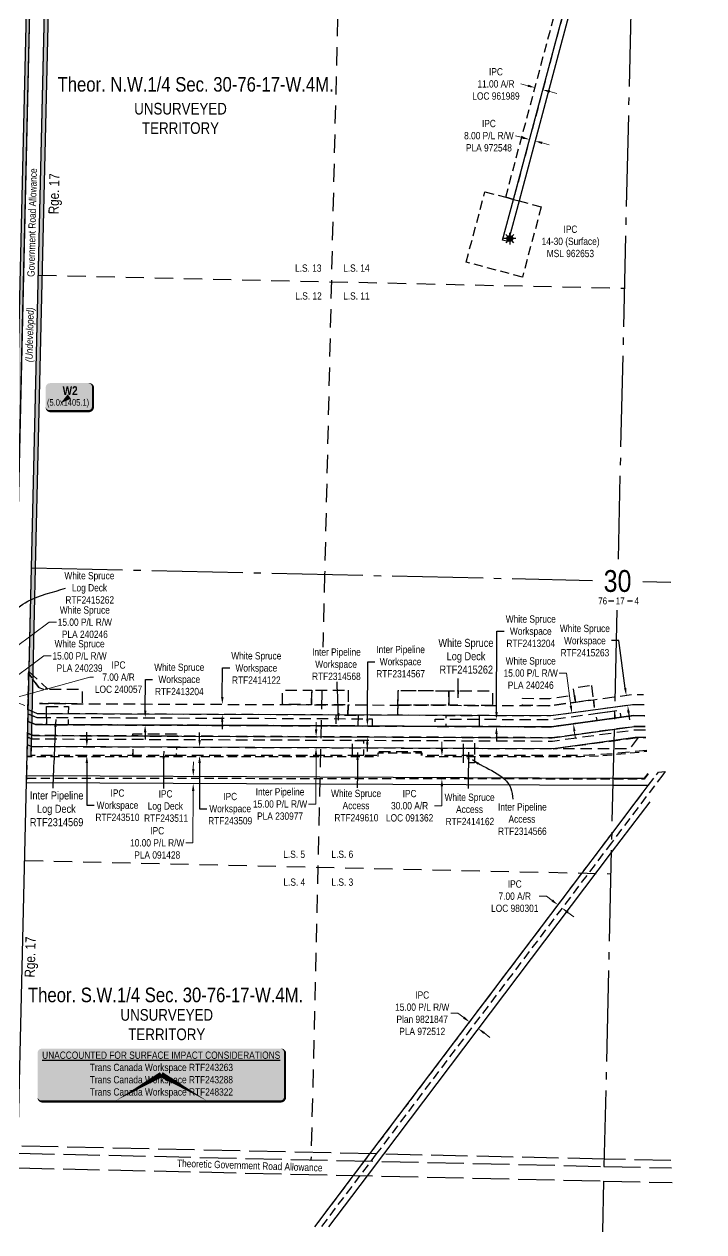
# Model space of a CAD drawing. Extents: x 394472 to 398421, y 6163397 to 6167888.
# Drawn here: x 396384 to 397318, y 6163397 to 6165056 of the extents above; entities that cross this region are included whole.
import ezdxf
from ezdxf.enums import TextEntityAlignment as Align

# ---------------------------------------------------------------- set-up
doc = ezdxf.new("R2010")
doc.units = 0
doc.header["$LTSCALE"] = 5
doc.header["$PDSIZE"] = 0.5
for name, pattern in [('foc-ACCESSROAD', [3.75, 2.5, -1.25]), ('foc-LSD', [8, 5, -3]), ('foc-QUARTERLINE', [33, 25, -3, 2, -3]), ('foc-UNSURVEYED', [12.5, 10, -2.5]), ('HIDDEN2', [4.7625, 3.175, -1.5875])]:
    doc.linetypes.add(name, pattern=pattern)
doc.layers.get('Defpoints').update_dxf_attribs({"color": 9})
for name, color, linetype in [('10', 1, 'Continuous'), ('9', 3, 'Continuous'), ('C-AR', 13, 'foc-ACCESSROAD'), ('C-RW', 13, 'Continuous'), ('C-SYMBOL', 7, 'Continuous'), ('C-WS', 13, 'foc-ACCESSROAD'), ('C-WS-S', 8, 'Continuous'), ('CG-NOTES', 7, 'Continuous'), ('D-TXT', 6, 'Continuous'), ('F-RW', 190, 'Continuous'), ('L-ROAD-T', 7, 'Continuous'), ('L-SEC', 7, 'Continuous'), ('L-SECLBL', 7, 'Continuous'), ('L-SECQ', 8, 'foc-QUARTERLINE'), ('L-SECTION-LSD', 7, 'foc-LSD'), ('L-UNS-T', 3, 'Continuous'), ('L-USEC', 7, 'foc-UNSURVEYED'), ('P-TEMP-BLOCKS', 250, 'Continuous'), ('P-TEMP-H', 41, 'Continuous'), ('P-TEMP_WORKSPACE', 46, 'Continuous'), ('T-EXISTING RTF', 220, 'HIDDEN2'), ('T-EXISTING TFA-T', 220, 'Continuous')]:
    doc.layers.add(name, color=color, linetype=linetype)
for name, color, linetype, lineweight in [('C-AR-T', 13, 'Continuous', 9), ('C-RW-T', 13, 'Continuous', 9), ('C-WS-T', 13, 'Continuous', 9), ('F-RW-T', 190, 'Continuous', 9), ('T-TEXT', 48, 'Continuous', 18)]:
    doc.layers.add(name, color=color, linetype=linetype, lineweight=lineweight)
doc.styles.add('100L', font='ARIALN.TTF', dxfattribs={"height": 11})
doc.styles.add('175L', font='ARIALN.TTF', dxfattribs={"height": 20})
doc.styles.add('80', font='ARIALN.TTF', dxfattribs={"height": 10})
doc.styles.add('80CG', font='ARIALN.TTF', dxfattribs={"height": 10})
doc.styles.add('80L', font='ARIALN.TTF', dxfattribs={"height": 10})
doc.styles.add('80LS', font='ARIALNI.TTF', dxfattribs={"height": 10})
doc.styles.add('BOLD', font='ARIALNB.TTF')
doc.styles.add('SIMPLEX', font='ARIALN.TTF')
doc.dimstyles.new('Compass 5 000', dxfattribs={"dimscale": 5, "dimtxt": 9, "dimasz": 2, "dimexe": 0.2, "dimexo": 0.0625, "dimgap": 0.5, "dimtad": 0, "dimtih": 1, "dimtoh": 1, "dimzin": 0, "dimdsep": 46, "dimtxsty": '80CG', "dimcen": 0.1, "dimse1": 1, "dimse2": 1, "dimclrd": 256, "dimclrt": 256, "dimaunit": 1, "dimadec": 4, "dimazin": 0, "dimtfac": 0.06, "dimtofl": 0, "dimtmove": 0, "dimatfit": 1, "dimfxl": 0.2, "dimtolj": 1, "dimtzin": 0, "dimlwd": -1, "dimarcsym": 0})

# ---------------------------------------------------------------- blocks, each defined once
blk = doc.blocks.new('*D444')
at = {"layer": 'C-AR-T', "transparency": 16777216}
for p, q in [((397076.1, 6164970.9), (397066.5, 6164973.4)), ((397106.1, 6164962.9), (397115.7, 6164960.3))]:
    blk.add_line(p, q, dxfattribs=at)
for points in [[(397076.6, 6164972.5), (397075.7, 6164969.3), (397085.8, 6164968.3)], [(397106.5, 6164964.5), (397105.6, 6164961.3), (397096.4, 6164965.4)]]:
    blk.add_solid(points, dxfattribs=at)
at = {"layer": 'Defpoints', "color": 0, "transparency": 16777216}
for p in [(397094.1, 6164999.6), (397104.8, 6164996.7), (397085.8, 6164968.3)]:
    blk.add_point(p, dxfattribs=at)
at = {"layer": 'C-AR-T', "transparency": 16777216, "insert": (397032.2, 6164973.4), "char_height": 10, "attachment_point": 5, "style": '80CG'}
blk.add_mtext('\\A1;IPC\\P11.00 A/R^JLOC 961989', dxfattribs=at)
blk = doc.blocks.new('*D447')
at = {"layer": 'C-AR-T', "transparency": 16777216}
for p, q in [((397101.5, 6163857.8), (397091.5, 6163857.8)), ((397109.5, 6163851.8), (397101.5, 6163857.8)), ((397131, 6163835.5), (397139, 6163829.5))]:
    blk.add_line(p, q, dxfattribs=at)
for points in [[(397110.5, 6163853.1), (397108.5, 6163850.5), (397117.5, 6163845.8)], [(397132, 6163836.8), (397130, 6163834.2), (397123, 6163841.5)]]:
    blk.add_solid(points, dxfattribs=at)
at = {"layer": 'Defpoints', "color": 0, "transparency": 16777216}
for p in [(397116.5, 6163844.4), (397117.5, 6163845.8), (397122, 6163840.2)]:
    blk.add_point(p, dxfattribs=at)
at = {"layer": 'C-AR-T', "transparency": 16777216, "insert": (397058, 6163857.8), "char_height": 10, "attachment_point": 5, "style": '80CG'}
blk.add_mtext('\\A1;IPC^J7.00 A/R^JLOC 980301', dxfattribs=at)
blk = doc.blocks.new('*D451')
at = {"layer": 'C-RW-T', "transparency": 16777216}
for p, q in [((396980, 6163697), (396970, 6163697)), ((396988, 6163691), (396980, 6163697)), ((397015.9, 6163669.9), (397023.9, 6163663.9))]:
    blk.add_line(p, q, dxfattribs=at)
for points in [[(396989, 6163692.3), (396987, 6163689.7), (396996, 6163685)], [(397016.9, 6163671.2), (397014.9, 6163668.6), (397007.9, 6163675.9)]]:
    blk.add_solid(points, dxfattribs=at)
at = {"layer": 'Defpoints', "color": 0, "transparency": 16777216}
for p in [(396996, 6163685), (396993.1, 6163681.1), (397005, 6163672.1)]:
    blk.add_point(p, dxfattribs=at)
at = {"layer": 'C-RW-T', "transparency": 16777216, "insert": (396930.9, 6163697), "char_height": 10, "attachment_point": 5, "style": '80CG'}
blk.add_mtext('\\A1;IPC\\P15.00 P/L R/W^JPlan 9821847\\PPLA 972512', dxfattribs=at)
blk = doc.blocks.new('*D452')
at = {"layer": 'C-RW-T', "transparency": 16777216}
for p, q in [((397068.5, 6164899.7), (397058.8, 6164902.3)), ((397095.5, 6164892.4), (397105.2, 6164889.9))]:
    blk.add_line(p, q, dxfattribs=at)
for points in [[(397068.9, 6164901.3), (397068.1, 6164898.1), (397078.2, 6164897.1)], [(397096, 6164894.1), (397095.1, 6164890.8), (397085.9, 6164895)]]:
    blk.add_solid(points, dxfattribs=at)
at = {"layer": 'Defpoints', "color": 0, "transparency": 16777216}
for p in [(397078.2, 6164897.1), (397079, 6164900.3), (397086.7, 6164898.2)]:
    blk.add_point(p, dxfattribs=at)
at = {"layer": 'C-RW-T', "transparency": 16777216, "insert": (397022.5, 6164902.3), "char_height": 10, "attachment_point": 5, "style": '80CG'}
blk.add_mtext('\\A1;IPC^J8.00 P/L R/W^JPLA 972548', dxfattribs=at)
blk = doc.blocks.new('*D454')
at = {"layer": 'Defpoints', "color": 0, "transparency": 16777216}
for p in [(396362.3, 6164136.2), (396368.9, 6164133.7), (396366.3, 6164126.9)]:
    blk.add_point(p, dxfattribs=at)
at = {"layer": 'F-RW-T', "transparency": 16777216}
for p, q in [((396363, 6164128.1), (396474.6, 6164158.6)), ((396474.6, 6164158.6), (396479.6, 6164158.6)), ((396350.4, 6164132.9), (396341, 6164136.4)), ((396359.7, 6164129.3), (396366.3, 6164126.9)), ((396375.6, 6164123.4), (396385, 6164119.8))]:
    blk.add_line(p, q, dxfattribs=at)
for points in [[(396351, 6164134.4), (396349.8, 6164131.3), (396359.7, 6164129.3)], [(396376.2, 6164124.9), (396375.1, 6164121.8), (396366.3, 6164126.9)]]:
    blk.add_solid(points, dxfattribs=at)
at = {"layer": 'F-RW-T', "transparency": 16777216, "insert": (396513.9, 6164158.6), "char_height": 10, "attachment_point": 5, "style": '80CG'}
blk.add_mtext('\\A1;IPC\\P7.00 A/R\\PLOC 240057', dxfattribs=at)
blk = doc.blocks.new('*D455')
at = {"layer": 'Defpoints', "color": 0, "transparency": 16777216}
for p in [(396546.5, 6164077.8), (396785.2, 6164076.8), (396546.5, 6164062.8)]:
    blk.add_point(p, dxfattribs=at)
at = {"layer": 'F-RW-T', "transparency": 16777216}
for p, q in [((396785.2, 6164086.8), (396785.3, 6164096.8)), ((396785.1, 6164051.8), (396784.8, 6163984.4)), ((396784.8, 6163984.4), (396774.8, 6163984.4))]:
    blk.add_line(p, q, dxfattribs=at)
for points in [[(396783.5, 6164086.8), (396786.9, 6164086.8), (396785.2, 6164076.8)], [(396783.4, 6164051.8), (396786.7, 6164051.8), (396785.1, 6164061.8)]]:
    blk.add_solid(points, dxfattribs=at)
at = {"layer": 'F-RW-T', "transparency": 16777216, "insert": (396735.7, 6163984.4), "char_height": 10, "attachment_point": 5, "style": '80CG'}
blk.add_mtext('\\A1;Inter Pipeline\\P15.00 P/L R/W\\PPLA 230977', dxfattribs=at)
blk = doc.blocks.new('*D456')
at = {"layer": 'C-AR-T', "transparency": 16777216}
for p, q in [((396958, 6164059.8), (396958, 6164069.8)), ((396957.9, 6164008.9), (396957.9, 6163982)), ((396957.9, 6163982), (396947.9, 6163982))]:
    blk.add_line(p, q, dxfattribs=at)
for points in [[(396956.3, 6164059.8), (396959.6, 6164059.8), (396958, 6164049.8)], [(396956.3, 6164008.9), (396959.6, 6164008.9), (396957.9, 6164018.9)]]:
    blk.add_solid(points, dxfattribs=at)
at = {"layer": 'Defpoints', "color": 0, "transparency": 16777216}
for p in [(397112.8, 6164049.7), (396957.9, 6164018.9), (397112.7, 6164018.7)]:
    blk.add_point(p, dxfattribs=at)
at = {"layer": 'C-AR-T', "transparency": 16777216, "insert": (396913.6, 6163982), "char_height": 10, "attachment_point": 5, "style": '80CG'}
blk.add_mtext('\\A1;IPC\\P30.00 A/R\\PLOC 091362', dxfattribs=at)
blk = doc.blocks.new('*D457')
at = {"layer": 'C-RW-T', "transparency": 16777216}
for p, q in [((396616.5, 6164032.5), (396616.6, 6164042.5)), ((396616.4, 6164002.5), (396616.1, 6163931)), ((396616.1, 6163931), (396606.1, 6163931))]:
    blk.add_line(p, q, dxfattribs=at)
for points in [[(396614.9, 6164032.5), (396618.2, 6164032.5), (396616.5, 6164022.5)], [(396614.7, 6164002.5), (396618.1, 6164002.5), (396616.4, 6164012.5)]]:
    blk.add_solid(points, dxfattribs=at)
at = {"layer": 'Defpoints', "color": 0, "transparency": 16777216}
for p in [(396466.6, 6164023.1), (396466.5, 6164013.1), (396616.4, 6164012.5)]:
    blk.add_point(p, dxfattribs=at)
at = {"layer": 'C-RW-T', "transparency": 16777216, "insert": (396567, 6163931), "char_height": 10, "attachment_point": 5, "style": '80CG'}
blk.add_mtext('\\A1;IPC\\P10.00 P/L R/W\\PPLA 091428', dxfattribs=at)
blk = doc.blocks.new('L-SECLBL')
at = {"layer": '9', "color": 7}
for p, q in [((-5.1, -27.8), (-12.3, -27.8)), ((20.7, -27.8), (13.5, -27.8))]:
    blk.add_line(p, q, dxfattribs=at)
at = {"layer": '10', "color": 2, "style": 'SIMPLEX'}
blk.add_attdef('SEC', text='', height=30, dxfattribs=at).set_placement((0, 0), align=Align.MIDDLE)
at = {"layer": '10', "color": 5, "style": '80L'}
blk.add_attdef('TWP', text='', height=9.5, dxfattribs=at).set_placement((-14.4, -27.4), align=Align.MIDDLE_RIGHT)
blk.add_attdef('RGE', text='', height=9.5, dxfattribs=at).set_placement((3.6, -27.4), align=Align.MIDDLE_CENTER)
blk.add_attdef('MER', text='', height=9.5, dxfattribs=at).set_placement((23.2, -27.4), align=Align.MIDDLE_LEFT)
blk = doc.blocks.new('*D464')
at = {"layer": 'Defpoints', "color": 0, "transparency": 16777216}
for p in [(396325.7, 6164168.7), (396337.7, 6164177.6), (396339.3, 6164175.4)]:
    blk.add_point(p, dxfattribs=at)
at = {"layer": 'F-RW-T', "transparency": 16777216}
for p, q in [((396347.4, 6164181.4), (396418.5, 6164234.1)), ((396418.5, 6164234.1), (396428.5, 6164234.1)), ((396319.2, 6164160.6), (396311.2, 6164154.6))]:
    blk.add_line(p, q, dxfattribs=at)
for points in [[(396346.4, 6164182.7), (396348.4, 6164180), (396339.3, 6164175.4)], [(396318.2, 6164161.9), (396320.2, 6164159.2), (396327.3, 6164166.5)]]:
    blk.add_solid(points, dxfattribs=at)
at = {"layer": 'F-RW-T', "transparency": 16777216, "insert": (396467.6, 6164234.1), "char_height": 10, "attachment_point": 5, "style": '80CG'}
blk.add_mtext('\\A1;White Spruce\\P15.00 P/L R/W\\PPLA 240246', dxfattribs=at)
blk = doc.blocks.new('*D465')
at = {"layer": 'Defpoints', "color": 0, "transparency": 16777216}
for p in [(397136.4, 6164109.3), (397156.8, 6164112.1), (397158.8, 6164097.3)]:
    blk.add_point(p, dxfattribs=at)
at = {"layer": 'F-RW-T', "transparency": 16777216}
for p, q in [((397129, 6164164.2), (397119, 6164164.2)), ((397135.1, 6164119.3), (397129, 6164164.2)), ((397139.8, 6164084.6), (397141.2, 6164074.7))]:
    blk.add_line(p, q, dxfattribs=at)
for points in [[(397136.7, 6164119.5), (397133.4, 6164119), (397136.4, 6164109.3)], [(397141.5, 6164084.8), (397138.2, 6164084.4), (397138.5, 6164094.5)]]:
    blk.add_solid(points, dxfattribs=at)
at = {"layer": 'F-RW-T', "transparency": 16777216, "insert": (397079.9, 6164164.2), "char_height": 10, "attachment_point": 5, "style": '80CG'}
blk.add_mtext('\\A1;White Spruce\\P15.00 P/L R/W\\PPLA 240246', dxfattribs=at)
blk = doc.blocks.new('*D466')
at = {"layer": 'Defpoints', "color": 0, "transparency": 16777216}
for p in [(396329.9, 6164137.8), (396341.9, 6164146.7), (396346.8, 6164140.1)]:
    blk.add_point(p, dxfattribs=at)
at = {"layer": 'F-RW-T', "transparency": 16777216}
for p, q in [((396354.9, 6164146), (396411.3, 6164187.8)), ((396411.3, 6164187.8), (396421.3, 6164187.8)), ((396326.7, 6164125.2), (396318.7, 6164119.3))]:
    blk.add_line(p, q, dxfattribs=at)
for points in [[(396325.8, 6164126.6), (396327.7, 6164123.9), (396334.8, 6164131.2)], [(396353.9, 6164147.4), (396355.9, 6164144.7), (396346.8, 6164140.1)]]:
    blk.add_solid(points, dxfattribs=at)
at = {"layer": 'F-RW-T', "transparency": 16777216, "insert": (396460.4, 6164187.8), "char_height": 10, "attachment_point": 5, "style": '80CG'}
blk.add_mtext('\\A1;White Spruce\\P15.00 P/L R/W\\PPLA 240239', dxfattribs=at)
blk = doc.blocks.new('*D467')
at = {"layer": 'Defpoints', "color": 0, "transparency": 16777216}
for p in [(396656.4, 6164121.3), (396702.3, 6164121.1), (396702.3, 6164107.1)]:
    blk.add_point(p, dxfattribs=at)
at = {"layer": 'T-EXISTING TFA-T', "transparency": 16777216}
for p, q in [((396656.4, 6164131.3), (396656.6, 6164171.3)), ((396656.6, 6164171.3), (396666.6, 6164171.3)), ((396656.3, 6164097.3), (396656.2, 6164087.3))]:
    blk.add_line(p, q, dxfattribs=at)
for points in [[(396654.7, 6164131.3), (396658.1, 6164131.3), (396656.4, 6164121.3)], [(396654.6, 6164097.3), (396657.9, 6164097.3), (396656.3, 6164107.3)]]:
    blk.add_solid(points, dxfattribs=at)
at = {"layer": 'T-EXISTING TFA-T', "transparency": 16777216, "insert": (396703.1, 6164171.3), "char_height": 10, "attachment_point": 5, "style": '80CG'}
blk.add_mtext('\\A1;White Spruce\\PWorkspace\\PRTF2414122', dxfattribs=at)
blk = doc.blocks.new('*D468')
at = {"layer": 'Defpoints', "color": 0, "transparency": 16777216}
for p in [(397211.1, 6164133.7), (397188.8, 6164130.6), (397190.7, 6164116.8)]:
    blk.add_point(p, dxfattribs=at)
at = {"layer": 'T-EXISTING TFA-T', "transparency": 16777216}
for p, q in [((397200.8, 6164208.8), (397190.8, 6164208.8)), ((397209.8, 6164143.6), (397200.8, 6164208.8)), ((397214.4, 6164109.9), (397215.7, 6164100))]:
    blk.add_line(p, q, dxfattribs=at)
for points in [[(397211.4, 6164143.8), (397208.1, 6164143.3), (397211.1, 6164133.7)], [(397216, 6164110.1), (397212.7, 6164109.7), (397213, 6164119.8)]]:
    blk.add_solid(points, dxfattribs=at)
at = {"layer": 'T-EXISTING TFA-T', "transparency": 16777216, "insert": (397154.3, 6164208.8), "char_height": 10, "attachment_point": 5, "style": '80CG'}
blk.add_mtext('\\A1;White Spruce\\PWorkspace\\PRTF2415263', dxfattribs=at)
blk = doc.blocks.new('*D469')
at = {"layer": 'Defpoints', "color": 0, "transparency": 16777216}
for p in [(396550.5, 6164102.8), (396578.4, 6164102.7), (396578.4, 6164092.7)]:
    blk.add_point(p, dxfattribs=at)
at = {"layer": 'T-EXISTING TFA-T', "transparency": 16777216}
for p, q in [((396550.5, 6164112.8), (396550.7, 6164155.5)), ((396550.7, 6164155.5), (396560.7, 6164155.5)), ((396550.4, 6164082.8), (396550.3, 6164072.8))]:
    blk.add_line(p, q, dxfattribs=at)
for points in [[(396548.9, 6164112.8), (396552.2, 6164112.8), (396550.5, 6164102.8)], [(396548.7, 6164082.8), (396552.1, 6164082.8), (396550.4, 6164092.8)]]:
    blk.add_solid(points, dxfattribs=at)
at = {"layer": 'T-EXISTING TFA-T', "transparency": 16777216, "insert": (396597.3, 6164155.5), "char_height": 10, "attachment_point": 5, "style": '80CG'}
blk.add_mtext('\\A1;White Spruce\\PWorkspace\\PRTF2413204', dxfattribs=at)
blk = doc.blocks.new('*D470')
at = {"layer": 'Defpoints', "color": 0, "transparency": 16777216}
for p in [(396470.3, 6164050.9), (396479.5, 6164063.1), (396479.5, 6164050.9)]:
    blk.add_point(p, dxfattribs=at)
at = {"layer": 'T-EXISTING TFA-T', "transparency": 16777216}
for p, q in [((396470.3, 6164073.1), (396470.3, 6164083.1)), ((396470.3, 6164040.9), (396470.3, 6163982.7)), ((396470.3, 6163982.7), (396480.3, 6163982.7))]:
    blk.add_line(p, q, dxfattribs=at)
for points in [[(396472, 6164073.1), (396468.7, 6164073.1), (396470.3, 6164063.1)], [(396472, 6164040.9), (396468.7, 6164040.9), (396470.3, 6164050.9)]]:
    blk.add_solid(points, dxfattribs=at)
at = {"layer": 'T-EXISTING TFA-T', "transparency": 16777216, "insert": (396512.4, 6163982.7), "char_height": 10, "attachment_point": 5, "style": '80CG'}
blk.add_mtext('\\A1;IPC\\PWorkspace\\PRTF243510', dxfattribs=at)
blk = doc.blocks.new('*D471')
at = {"layer": 'Defpoints', "color": 0, "transparency": 16777216}
for p in [(396625.2, 6164050.9), (396631.1, 6164062.5), (396631.1, 6164050.9)]:
    blk.add_point(p, dxfattribs=at)
at = {"layer": 'T-EXISTING TFA-T', "transparency": 16777216}
for p, q in [((396625.2, 6164072.5), (396625.2, 6164082.5)), ((396625.2, 6164040.9), (396625.2, 6163978)), ((396625.2, 6163978), (396635.2, 6163978))]:
    blk.add_line(p, q, dxfattribs=at)
for points in [[(396626.8, 6164072.5), (396623.5, 6164072.5), (396625.2, 6164062.5)], [(396626.9, 6164040.9), (396623.5, 6164040.9), (396625.2, 6164050.9)]]:
    blk.add_solid(points, dxfattribs=at)
at = {"layer": 'T-EXISTING TFA-T', "transparency": 16777216, "insert": (396667.2, 6163978), "char_height": 10, "attachment_point": 5, "style": '80CG'}
blk.add_mtext('\\A1;IPC\\PWorkspace\\PRTF243509', dxfattribs=at)
blk = doc.blocks.new('*U539')
at = {"true_color": 0xff8aff}
h = blk.add_hatch(color=211, dxfattribs=at)
edge = h.paths.add_edge_path()
edge.add_line((-26.5, -20), (26.5, -20))
edge.add_arc((26.5, -14), 6, 270, 360)
edge.add_line((32.5, -14), (32.5, 12.5))
edge.add_arc((26.5, 12.5), 6, 0, 90)
edge.add_line((26.5, 18.5), (-26.5, 18.5))
edge.add_arc((-26.5, 12.5), 6, 90, 180)
edge.add_line((-32.5, 12.5), (-32.5, -14))
edge.add_arc((-26.5, -14), 6, 180, 270)
at = {"color": 250, "flags": 128}
blk.add_lwpolyline([(-26.5, -20, 3, 3, 0), (26.5, -20, 3, 3, 0.414214), (32.5, -14, 3, 3, 0), (32.5, 12.5, 3, 0, 0.414214), (26.5, 18.5, 0, 0, 0), (-26.5, 18.5, 0, 0, 0.414214), (-32.5, 12.5, 0, 0, 0), (-32.5, -14, 0, 3, 0.414214)], format="xyseb", close=True, dxfattribs=at)
at = {"flags": 128}
blk.add_lwpolyline([(-11.8, -8.9, 0, 7.5, 0), (0, 0, 0, 0, 0)], format="xyseb", dxfattribs=at)
at = {"color": 250}
for tag, p, height, style in [('TEMP_AREA_W1_001', (-9.2, 2.2), 12, 'BOLD'), ('ENTER_TEXT_001', (-30.7, -12.5), 9, '80')]:
    blk.add_attdef(tag, p, '', height=height, dxfattribs=dict(at, style=style))
blk = doc.blocks.new('GAS')
h = blk.add_hatch(color=255)
h.dxf.hatch_style = 1
edge = h.paths.add_edge_path()
edge.add_arc((0, 0), 0.9, 0, 360)
for p, q in [((-0.81, 0), (-1.62, 0)), ((-0.57, 0.57), (-1.14, 1.14)), ((0, 0.81), (0, 1.62)), ((0.57, 0.57), (1.14, 1.14)), ((1.62, 0), (0.81, 0)), ((-0.57, -0.57), (-1.14, -1.14)), ((0, -0.81), (0, -1.62)), ((1.14, -1.14), (0.57, -0.57))]:
    blk.add_line(p, q)
blk.add_circle((0, 0), 0.8)
blk = doc.blocks.new('*D544')
at = {"layer": 'Defpoints', "color": 0, "transparency": 16777216}
for p in [(396635.2, 6164092.4), (396855.6, 6164091.5), (396635.2, 6164077.4)]:
    blk.add_point(p, dxfattribs=at)
at = {"layer": 'T-EXISTING TFA-T', "transparency": 16777216}
for p, q in [((396855.6, 6164101.5), (396856, 6164179.9)), ((396856, 6164179.9), (396866, 6164179.9)), ((396855.5, 6164066.5), (396855.4, 6164056.5))]:
    blk.add_line(p, q, dxfattribs=at)
for points in [[(396854, 6164101.5), (396857.3, 6164101.5), (396855.6, 6164091.5)], [(396853.8, 6164066.5), (396857.2, 6164066.5), (396855.5, 6164076.5)]]:
    blk.add_solid(points, dxfattribs=at)
at = {"layer": 'T-EXISTING TFA-T', "transparency": 16777216, "insert": (396901.2, 6164179.9), "char_height": 10, "attachment_point": 5, "style": '80CG'}
blk.add_mtext('\\A1;Inter Pipeline\\PWorkspace\\PRTF2314567', dxfattribs=at)
blk = doc.blocks.new('*D545')
at = {"layer": 'Defpoints', "color": 0, "transparency": 16777216}
for p in [(396958.2, 6164101), (397032.9, 6164100.7), (396958.2, 6164091.1)]:
    blk.add_point(p, dxfattribs=at)
at = {"layer": 'T-EXISTING TFA-T', "transparency": 16777216}
for p, q in [((397033, 6164110.7), (397033.5, 6164221.7)), ((397033.5, 6164221.7), (397043.5, 6164221.7)), ((397032.9, 6164080.7), (397032.8, 6164070.7))]:
    blk.add_line(p, q, dxfattribs=at)
for points in [[(397031.3, 6164110.7), (397034.7, 6164110.7), (397032.9, 6164100.7)], [(397031.2, 6164080.7), (397034.5, 6164080.7), (397032.9, 6164090.7)]]:
    blk.add_solid(points, dxfattribs=at)
at = {"layer": 'T-EXISTING TFA-T', "transparency": 16777216, "insert": (397080, 6164221.7), "char_height": 10, "attachment_point": 5, "style": '80CG'}
blk.add_mtext('\\A1;White Spruce\\PWorkspace\\PRTF2413204', dxfattribs=at)
blk = doc.blocks.new('*U548')
h = blk.add_hatch(color=255)
edge = h.paths.add_edge_path()
edge.add_line((-164, -37), (164, -37))
edge.add_arc((164, -31), 6, 270, 360)
edge.add_line((170, -31), (170, 29.5))
edge.add_arc((164, 29.5), 6, 0, 90)
edge.add_line((164, 35.5), (-164, 35.5))
edge.add_arc((-164, 29.5), 6, 90, 180)
edge.add_line((-170, 29.5), (-170, -31))
edge.add_arc((-164, -31), 6, 180, 270)
at = {"color": 1, "flags": 128}
blk.add_lwpolyline([(-164, -37, 3, 3, 0), (164, -37, 3, 3, 0.414214), (170, -31, 3, 3, 0), (170, 29.5, 3, 0, 0.414214), (164, 35.5, 0, 0, 0), (-164, 35.5, 0, 0, 0.414214), (-170, 29.5, 0, 0, 0), (-170, -31, 0, 3, 0.414214)], format="xyseb", close=True, dxfattribs=at)
for points in [[(-62.1, -35.8, 0, 7.5, 0), (0, 0, 0, 0, 0)], [(62.1, -35.8, 0, 7.5, 0), (0, 0, 0, 0, 0)]]:
    blk.add_lwpolyline(points, format="xyseb", dxfattribs=at)
at = {"color": 1, "style": '80'}
blk.add_attdef('ENTER_TEXT_001', (-26.8, -4.9), '', height=10, dxfattribs=at)

msp = doc.modelspace()

# ---------------------------------------------------------------- hatches: boundary and pattern name
at = {"layer": 'P-TEMP-H'}
h = msp.add_hatch(color=256, dxfattribs=at)
h.dxf.hatch_style = 1
h.paths.add_polyline_path([(396392.911, 6165113.243), (396387.914, 6165113.368), (396387.914, 6165113.358), (396369.38, 6164309.332), (396374.377, 6164309.208)])
h = msp.add_hatch(color=256, dxfattribs=at)
h.dxf.hatch_style = 1
h.paths.add_polyline_path([(396418.012, 6165112.682), (396413.015, 6165112.794), (396394.551, 6164308.755), (396399.548, 6164308.643)])
h = msp.add_hatch(color=256, dxfattribs=at)
h.dxf.hatch_style = 1
h.paths.add_polyline_path([(396399.547, 6164308.639), (396399.548, 6164308.643), (396394.551, 6164308.755), (396388.507, 6164049.56), (396393.506, 6164049.56), (396393.829, 6164063.514)])

# ---------------------------------------------------------------- linework, layer by layer
at = {"layer": 'C-AR'}
msp.add_lwpolyline([(397123.814, 6165067.975), (397056.179, 6164814.844), (397045.549, 6164817.685), (397112.945, 6165069.921), (397115.487, 6165097.093), (397145.08, 6165413.38), (397155.178, 6165403.199), (397126.515, 6165096.848), (397123.814, 6165067.975)], close=True, dxfattribs=at)
at = {"layer": 'C-AR', "flags": 128}
msp.add_lwpolyline([(397241.136, 6164025.625), (397235.807, 6164018.576), (397192.864, 6164018.627), (396387.807, 6164019.572), (396387.849, 6164021.355), (396387.898, 6164023.485), (396388.506, 6164049.56), (396870.503, 6164049.634), (396870.503, 6164054.632), (396930.48, 6164054.637), (396930.48, 6164049.639), (397148.964, 6164049.658), (397184.743, 6164051.346), (397193.642, 6164052.23), (397239.295, 6164056.768)], dxfattribs=at)
at = {"layer": 'C-AR'}
msp.add_lwpolyline([(396783.53, 6163403.807), (396836.743, 6163474.233), (396859.158, 6163503.9), (397191.118, 6163943.258), (397234.33, 6164000.448), (397241.387, 6164009.788), (397252.514, 6164024.515), (397255.302, 6164028.205), (397264.71, 6164029.041), (397261.264, 6164024.481), (397190.841, 6163931.276), (396867.787, 6163503.705), (396845.373, 6163474.039), (396792.19, 6163403.653)], dxfattribs=at)
at = {"layer": 'C-RW'}
for points in [[(397317.347, 6165450.424), (397226.02, 6165451.156), (397207.48, 6165451.304), (397167.725, 6165451.623), (397163.628, 6165407.811), (397134.531, 6165096.67), (397131.715, 6165066.561), (397063.906, 6164812.78), (397048.958, 6164756.839), (397041.232, 6164758.903), (397056.179, 6164814.844), (397123.814, 6165067.975), (397126.515, 6165096.848), (397155.178, 6165403.199), (397158.743, 6165441.302), (397159.69, 6165451.499), (397160.301, 6165458.091), (397160.447, 6165459.678), (397215.478, 6165459.237), (397226.205, 6165459.152), (397317.658, 6165458.42)], [(397242.022, 6164010.629), (397241.387, 6164009.788), (397192.664, 6164010), (396387.665, 6164013.491), (396387.849, 6164021.355), (396387.898, 6164023.485), (397192.897, 6164020.045), (397236.323, 6164019.874), (397241.106, 6164026.122)], [(396783.531, 6163403.807), (396836.743, 6163474.233), (396859.157, 6163503.9), (397191.118, 6163943.256), (397234.33, 6164000.447), (397241.387, 6164009.788), (397242.022, 6164010.629)], [(397243.386, 6163987.561), (397190.524, 6163917.596), (396877.637, 6163503.484), (396855.221, 6163473.818), (396802.074, 6163403.477)]]:
    msp.add_lwpolyline(points, dxfattribs=at)
at = {"layer": 'C-WS'}
msp.add_lwpolyline([(397094.351, 6164804.645), (397068.53, 6164708.01), (396991.221, 6164728.666), (397017.042, 6164825.301), (397045.549, 6164817.685), (397056.179, 6164814.844), (397063.906, 6164812.78), (397094.351, 6164804.645)], close=True, dxfattribs=at)
at = {"layer": 'F-RW', "flags": 128}
for points in [[(397235.514, 6164120.738), (397220.26, 6164120.793), (397107.596, 6164105.408), (396402.786, 6164108.413), (396390, 6164113.581)], [(397236.401, 6164105.728), (397221.259, 6164105.796), (397108.583, 6164090.409), (396399.84, 6164093.431), (396389.626, 6164097.559)], [(396389.626, 6164097.559), (396399.84, 6164093.431), (397108.583, 6164090.409), (397221.252, 6164105.795), (397236.4, 6164105.74)], [(397238.173, 6164075.744), (397223.236, 6164075.798), (397194.096, 6164071.82), (397110.557, 6164060.412), (396393.947, 6164063.467), (396388.878, 6164065.515), (396389.252, 6164081.537), (396396.893, 6164078.448), (397109.57, 6164075.411), (397194.448, 6164087), (397222.244, 6164090.797), (397237.287, 6164090.742)], [(396389.252, 6164081.537), (396396.893, 6164078.448), (397109.57, 6164075.411), (397222.244, 6164090.797), (397237.288, 6164090.729)]]:
    msp.add_lwpolyline(points, dxfattribs=at)
at = {"layer": 'L-SEC'}
for p, q in [((396374.446, 6164309.206), (396392.911, 6165113.243)), ((396394.551, 6164308.755), (396413.015, 6165112.794)), ((396375.803, 6163504.745), (396394.551, 6164308.755))]:
    msp.add_line(p, q, dxfattribs=at)
at = {"layer": 'L-SECQ'}
for p, q in [((397217.788, 6165094.817), (397199.854, 6164320.703)), ((396394.551, 6164308.755), (397164.656, 6164291.486)), ((397233.898, 6164289.934), (397272.126, 6164289.076)), ((397198.233, 6164250.748), (397180.53, 6163486.625)), ((397180.078, 6163466.521), (397178.463, 6163396.784))]:
    msp.add_line(p, q, dxfattribs=at)
at = {"layer": 'L-SECTION-LSD'}
for p, q in [((396815.401, 6165103.805), (396796.855, 6164299.734)), ((396403.783, 6164710.775), (397208.473, 6164692.765)), ((396796.855, 6164299.734), (396778.167, 6163495.685)), ((396385.177, 6163906.75), (397189.845, 6163888.669))]:
    msp.add_line(p, q, dxfattribs=at)
at = {"layer": 'L-USEC'}
for p, q in [((396375.803, 6163504.745), (397180.53, 6163486.625)), ((397180.776, 6163496.677), (396376.037, 6163514.795)), ((396375.334, 6163484.641), (397180.078, 6163466.521)), ((397180.529, 6163486.625), (397273.118, 6163484.547)), ((397272.523, 6163494.618), (397180.776, 6163496.677)), ((397180.078, 6163466.521), (397274.309, 6163464.406))]:
    msp.add_line(p, q, dxfattribs=at)
at = {"layer": 'P-TEMP_WORKSPACE', "flags": 128}
for points in [[(395877.54, 6165457.141), (395882.623, 6165461.942), (396384.011, 6165459.108), (396395.789, 6165447.03), (396387.914, 6165113.358), (396363.423, 6164050.875), (396368.422, 6164050.874), (396392.911, 6165113.243), (396400.835, 6165449.014), (396386.13, 6165464.094), (395880.648, 6165466.951), (395870.311, 6165457.188)], [(396393.829, 6164063.514), (396393.829, 6164063.514), (396393.506, 6164049.56), (396388.507, 6164049.56), (396394.551, 6164308.755), (396413.015, 6165112.794), (396421.064, 6165453.858), (396426.061, 6165453.74), (396418.012, 6165112.679), (396399.547, 6164308.639)]]:
    msp.add_lwpolyline(points, close=True, dxfattribs=at)
at = {"layer": 'T-EXISTING RTF', "flags": 128}
for points in [[(396390.516, 6164166.324), (396416.933, 6164142.338), (396409.465, 6164142.369), (396404.64, 6164144.32), (396390.449, 6164163.489), (396390.516, 6164166.324)], [(396389.687, 6164130.918), (396390.449, 6164163.489), (396404.64, 6164144.32), (396409.465, 6164142.369), (396463.833, 6164142.138), (396463.748, 6164122.146), (396405.536, 6164122.394), (396829.041, 6164120.589), (396828.982, 6164106.595), (396402.786, 6164108.411), (396389.288, 6164113.867), (396389.687, 6164130.918)], [(396389.687, 6164130.918), (396390.449, 6164163.489), (396404.64, 6164144.32), (396409.465, 6164142.369), (396463.833, 6164142.138), (396463.748, 6164122.146), (396405.536, 6164122.394), (396829.041, 6164120.589), (396828.982, 6164106.595), (396402.786, 6164108.411), (396389.288, 6164113.867), (396389.687, 6164130.918)], [(396739.058, 6164120.972), (396739.144, 6164140.964), (396779.127, 6164140.794), (396779.042, 6164120.802), (396739.058, 6164120.972)], [(396829.127, 6164140.581), (396829.041, 6164120.589), (396779.042, 6164120.802), (396779.127, 6164140.794), (396829.127, 6164140.581)], [(396829.127, 6164140.581), (396829.041, 6164120.589), (396779.042, 6164120.802), (396779.127, 6164140.794), (396829.127, 6164140.581)], [(396967.688, 6164139.99), (396967.603, 6164119.998), (396897.649, 6164120.296), (396897.734, 6164140.288), (396967.688, 6164139.99)], [(396897.649, 6164120.296), (396897.734, 6164140.288), (396967.688, 6164139.99), (396967.603, 6164119.998), (396897.649, 6164120.296)], [(397027.578, 6164119.743), (396967.603, 6164119.998), (396967.688, 6164139.99), (397027.663, 6164139.734), (397027.578, 6164119.743)], [(397106.675, 6164119.405), (397068.58, 6164119.568), (397068.622, 6164129.564), (397106.017, 6164129.404), (397139.857, 6164134.025), (397141.21, 6164124.121), (397106.675, 6164119.405)], [(397106.675, 6164119.405), (397068.58, 6164119.568), (397068.622, 6164129.564), (397106.017, 6164129.404), (397139.857, 6164134.025), (397141.21, 6164124.121), (397106.675, 6164119.405)], [(397163.275, 6164147.312), (397165.98, 6164127.504), (397141.21, 6164124.121), (397138.505, 6164143.929), (397163.275, 6164147.312)], [(397163.275, 6164147.312), (397165.98, 6164127.504), (397141.21, 6164124.121), (397138.505, 6164143.929), (397163.275, 6164147.312)], [(396414.943, 6164118.355), (396444.93, 6164118.228), (396444.824, 6164093.238), (396414.836, 6164093.366), (396414.943, 6164118.355)], [(396828.982, 6164106.595), (396829.041, 6164120.589), (396897.649, 6164120.296), (396897.589, 6164106.302), (396828.982, 6164106.595)], [(396897.649, 6164120.296), (397106.675, 6164119.405), (397165.98, 6164127.504), (397167.873, 6164113.638), (397107.596, 6164105.407), (396897.589, 6164106.302), (396897.649, 6164120.296)], [(396897.649, 6164120.296), (397106.675, 6164119.405), (397165.98, 6164127.504), (397167.873, 6164113.638), (397107.596, 6164105.407), (396897.589, 6164106.302), (396897.649, 6164120.296)], [(396414.879, 6164103.362), (396414.836, 6164093.366), (396399.839, 6164093.43), (396389.626, 6164097.559), (396389.875, 6164108.239), (396401.804, 6164103.417), (396414.879, 6164103.362)], [(396862.109, 6164091.459), (396399.839, 6164093.43), (396389.626, 6164097.558), (396389.875, 6164108.239), (396401.804, 6164103.417), (396862.151, 6164101.455), (396862.109, 6164091.459)], [(396862.109, 6164091.459), (396399.839, 6164093.43), (396389.626, 6164097.558), (396389.875, 6164108.239), (396401.804, 6164103.417), (396862.151, 6164101.455), (396862.109, 6164091.459)], [(396842.747, 6164106.536), (396842.683, 6164091.542), (396812.695, 6164091.67), (396812.759, 6164106.664), (396842.747, 6164106.536)], [(397203.555, 6164103.377), (397108.583, 6164090.409), (396948.843, 6164091.09), (396948.885, 6164101.086), (397107.925, 6164100.408), (397202.202, 6164113.281), (397203.555, 6164103.377)], [(397203.555, 6164103.377), (397108.583, 6164090.409), (396948.843, 6164091.09), (396948.885, 6164101.086), (397107.925, 6164100.408), (397202.202, 6164113.281), (397203.555, 6164103.377)], [(397009.002, 6164105.827), (397008.938, 6164090.833), (396963.957, 6164091.025), (396964.02, 6164106.019), (397009.002, 6164105.827)], [(397194.415, 6164112.218), (397195.767, 6164102.314), (397171.007, 6164098.933), (397169.655, 6164108.837), (397194.415, 6164112.218)], [(396533.467, 6164077.866), (396533.467, 6164080.912), (396593.444, 6164080.917), (396593.444, 6164077.61), (396533.467, 6164077.866)], [(396835.337, 6164050.988), (396835.335, 6164071.581), (396850.329, 6164071.521), (396850.331, 6164050.99), (396835.337, 6164050.988)], [(396987.564, 6164051.003), (396987.674, 6164075.93), (397002.656, 6164075.866), (397002.555, 6164051.004), (396987.564, 6164051.003)], [(396987.564, 6164051.003), (396987.674, 6164075.93), (397002.656, 6164075.866), (397002.555, 6164051.004), (396987.564, 6164051.003)], [(397227.536, 6164075.783), (397215.577, 6164059.964), (397110.558, 6164060.412), (397223.236, 6164075.799), (397227.536, 6164075.783)], [(396393.946, 6164063.467), (396533.469, 6164062.872), (396533.47, 6164050.923), (396393.947, 6164050.911), (396393.946, 6164063.467)], [(396533.469, 6164062.872), (396593.446, 6164062.616), (396593.447, 6164050.928), (396533.47, 6164050.923), (396533.469, 6164062.872)], [(396987.52, 6164040.944), (396987.605, 6164060.936), (397002.599, 6164060.872), (397002.514, 6164040.88), (396987.52, 6164040.944)]]:
    msp.add_lwpolyline(points, close=True, dxfattribs=at)
for points in [[(397235.514, 6164120.736), (397220.261, 6164120.792), (397167.873, 6164113.638), (397165.98, 6164127.504), (397219.335, 6164134.789), (397234.687, 6164134.734)], [(397237.287, 6164090.742), (397222.244, 6164090.796), (397109.57, 6164075.41), (396396.893, 6164078.448), (396389.155, 6164081.576), (396389.527, 6164097.599), (396399.839, 6164093.43), (397108.583, 6164090.409), (397221.252, 6164105.794), (397236.4, 6164105.739)], [(397237.582, 6164085.743), (397222.575, 6164085.797), (397109.9, 6164070.411), (396395.911, 6164073.454), (396389.03, 6164076.235), (396389.155, 6164081.576), (396396.893, 6164078.448), (397109.57, 6164075.41), (397222.244, 6164090.796), (397237.287, 6164090.742)], [(397239.215, 6164058.118), (397184.345, 6164052.664), (397148.566, 6164050.976), (396930.082, 6164050.957), (396930.082, 6164055.955), (396870.105, 6164055.95), (396870.105, 6164050.952), (396593.447, 6164050.928), (396593.446, 6164062.616), (397110.558, 6164060.412), (397227.536, 6164075.783), (397238.173, 6164075.745)]]:
    msp.add_lwpolyline(points, dxfattribs=at)

# ---------------------------------------------------------------- block references
at = {"layer": 'C-WS-S', "color": 5, "xscale": 4.998199134999997, "yscale": 4.998199134999997, "zscale": 4.998199134999997}
msp.add_blockref('GAS', (397051.215, 6164760.992), dxfattribs=at)
at = {"layer": 'CG-NOTES'}
ref = msp.add_blockref('*U548', (396572.6, 6163612.89), dxfattribs=dict(at, xscale=0.999639827, yscale=0.999639827, zscale=0.999639827))
ref.add_attrib('ENTER_TEXT_001', '%%UUNACCOUNTED FOR SURFACE IMPACT CONSIDERATIONS', (396408.976, 6163634.448), dxfattribs={"layer": '0', "color": 1, "height": 9.9964, "style": '80'})
ref.add_attrib('ENTER_TEXT_002', 'Trans Canada Workspace RTF243263', (396474.389, 6163617.61), dxfattribs={"layer": '0', "color": 1, "height": 9.9964, "style": '80'})
ref.add_attrib('ENTER_TEXT_003', 'Trans Canada Workspace RTF243288', (396474.375, 6163600.772), dxfattribs={"layer": '0', "color": 1, "height": 9.9964, "style": '80'})
ref.add_attrib('ENTER_TEXT_004', 'Trans Canada Workspace RTF248322', (396474.42, 6163583.934), dxfattribs={"layer": '0', "color": 1, "height": 9.9964, "style": '80'})
at = {"layer": 'L-SECLBL', "color": 3, "xscale": 0.999639827, "yscale": 0.999639827, "zscale": 0.999639827}
msp.add_blockref('L-SECLBL', (397199.165, 6164290.721), dxfattribs=at).add_auto_attribs({'SEC': '30', 'TWP': '76', 'RGE': '17', 'MER': '4'})
at = {"layer": 'P-TEMP-BLOCKS', "color": 3, "xscale": 0.999639827, "yscale": 0.999639827, "zscale": 0.999639827}
msp.add_blockref('*U539', (396446.301, 6164543.979), dxfattribs=at).add_auto_attribs({'TEMP_AREA_W1_001': 'W2', 'ENTER_TEXT_001': '(5.0x1405.1)'})

# ---------------------------------------------------------------- texts
at = {"layer": 'C-SYMBOL', "color": 3, "style": '175L'}
for s, p in [('Theor. N.W.1/4 Sec. 30-76-17-W.4M.', (396619.758, 6164956.874)), ('Theor. S.W.1/4 Sec. 30-76-17-W.4M.', (396578.467, 6163706.213))]:
    msp.add_text(s, height=19.9928, dxfattribs=at).set_placement(p, align=Align.BOTTOM_CENTER)
at = {"layer": 'C-WS-T', "insert": (397085.921, 6164778.877), "char_height": 9.9964, "attachment_point": 1, "style": '80L'}
msp.add_mtext_dynamic_manual_height_columns('\\pi39.024;IPC\\P\\pi8.9669;14-30 (Surface)\\P\\pi16.014;MSL 962653', width=95.5729, gutter_width=50, heights=[0], dxfattribs=at)
at = {"layer": 'D-TXT', "color": 3, "char_height": 13.995, "attachment_point": 1, "rotation": 88.684457, "style": '80L'}
for insert in [(396417.562, 6164794.609), (396384.819, 6163746.308)]:
    msp.add_mtext_dynamic_manual_height_columns('Rge. 17', width=63.86109, gutter_width=47.5, heights=[0], dxfattribs=dict(at, insert=insert))
at = {"layer": 'L-ROAD-T', "style": '80L'}
for s, height, rotation, p in [('Government Road Allowance', 9.99642, 88.684457, (396395.213, 6164782.98)), ('Theoretic Government Road Allowance', 9.9964, 358.177636, (396694.088, 6163487.885))]:
    msp.add_text(s, height=height, rotation=rotation, dxfattribs=at).set_placement(p, align=Align.MIDDLE_CENTER)
at = {"layer": 'L-UNS-T', "color": 3, "char_height": 15.99424, "attachment_point": 5, "style": '80L'}
for insert in [(396599.001, 6164925.965), (396580.121, 6163681.323)]:
    msp.add_mtext_dynamic_manual_height_columns('UNSURVEYED TERRITORY', width=126.41375, gutter_width=47.5, heights=[0], dxfattribs=dict(at, insert=insert))
at = {"layer": 'T-EXISTING TFA-T', "attachment_point": 1}
for s, width, gutter_width, insert, char_height, style in [('\\pi10.085;White Spruce\\P\\pi20.368;Log Deck\\P\\pi11.452;RTF2415262', 88.25569, 50, (396429.435, 6164303.05), 9.9964, '80L'), ('\\pi7.7129;White Spruce\\P\\pi19.024;Log Deck\\P\\pi9.2168;RTF2415262', 90.32044, 55, (396945.432, 6164211.202), 10.99604, '100L'), ('\\pi3.9097;Inter Pipeline\\P\\pi13.664;Log Deck\\P\\pi3.8084;RTF2314569', 79.60119, 55, (396388.235, 6164001.63), 10.99604, '100L'), ('\\pi16.884;IPC\\P\\pi1.8865;Log Deck\\P\\pi-3.0878;RTF243511', 51.29337, 50, (396552.073, 6164003.338), 9.9964, '80L'), ('\\pi5.6639;White Spruce\\P\\pi21.47;Access\\P\\pi10.195;RTF249610', 79.4137, 50, (396800.094, 6164003.926), 9.9964, '80L'), ('\\pi3.6887;White Spruce \\P\\pi19.495;Access\\P\\pi5.0559;RTF2414162', 75.46345, 50, (396957.917, 6163998.725), 9.9964, '80L'), ('\\pi5.5793;Inter Pipeline\\P\\pi19.97;Access\\P\\pi5.5009;RTF2314566', 76.41479, 50, (397029.473, 6163985.364), 9.9964, '80L')]:
    msp.add_mtext_dynamic_manual_height_columns(s, width=width, gutter_width=gutter_width, heights=[0], dxfattribs=dict(at, insert=insert, char_height=char_height, style=style))
at = {"layer": 'T-TEXT', "style": '80LS'}
msp.add_text('(Undeveloped)', height=9.99642, rotation=88.684457, dxfattribs=at).set_placement((396391.674, 6164628.889), align=Align.MIDDLE_CENTER)

# ---------------------------------------------------------------- dimensions: what is measured, and where the dimension line sits
at = {"layer": 'C-AR-T'}
dim = msp.add_aligned_dim(p1=(397104.774, 6164996.718), p2=(397094.144, 6164999.558), distance=32.369, text='IPC\\P11.00 A/R^JLOC 961989', dimstyle='Compass 5 000', dxfattribs=at)
dim.commit()
dim.dimension.update_dxf_attribs({"geometry": '*D444', "text_midpoint": (397032.152, 6164973.449)})
at = {"layer": 'C-AR-T', "color": 2}
dim = msp.add_linear_dim(base=(396957.93, 6164018.903), p1=(397112.767, 6164049.655), p2=(397112.731, 6164018.721), angle=269.932716, text='IPC\\P30.00 A/R\\PLOC 091362', dimstyle='Compass 5 000', dxfattribs=at)
dim.commit()
dim.dimension.update_dxf_attribs({"geometry": '*D456', "text_midpoint": (396913.617, 6163981.965), "dimtype": 161})
dim = msp.add_aligned_dim(p1=(397122.044, 6163840.221), p2=(397116.457, 6163844.442), distance=-1.657, text='IPC^J7.00 A/R^JLOC 980301', dimstyle='Compass 5 000', dxfattribs=at)
dim.commit()
dim.dimension.update_dxf_attribs({"geometry": '*D447', "text_midpoint": (397057.986, 6163857.822)})
at = {"layer": 'C-RW-T'}
dim = msp.add_aligned_dim(p1=(397086.733, 6164898.215), p2=(397079.007, 6164900.279), distance=3.297, text='IPC^J8.00 P/L R/W^JPLA 972548', dimstyle='Compass 5 000', dxfattribs=at)
dim.commit()
dim.dimension.update_dxf_attribs({"geometry": '*D452', "text_midpoint": (397022.548, 6164902.256)})
at = {"layer": 'C-RW-T', "color": 2}
dim = msp.add_linear_dim(base=(396616.432, 6164012.499), p1=(396466.577, 6164023.149), p2=(396466.533, 6164013.149), angle=269.751519, text='IPC\\P10.00 P/L R/W\\PPLA 091428', dimstyle='Compass 5 000', dxfattribs=at)
dim.commit()
dim.dimension.update_dxf_attribs({"geometry": '*D457', "text_midpoint": (396566.993, 6163931.016), "dimtype": 161})
dim = msp.add_aligned_dim(p1=(397005.03, 6163672.091), p2=(396993.066, 6163681.13), distance=-4.822, text='IPC\\P15.00 P/L R/W^JPlan 9821847\\PPLA 972512', dimstyle='Compass 5 000', dxfattribs=at)
dim.commit()
dim.dimension.update_dxf_attribs({"geometry": '*D451', "text_midpoint": (396930.93, 6163697.034)})
at = {"layer": 'F-RW-T', "color": 3}
for base, p1, p2, angle, text, picture, middle in [((396339.324, 6164175.433), (396325.66, 6164168.689), (396337.712, 6164177.61), 36.511515, 'White Spruce\\P15.00 P/L R/W\\PPLA 240246', '*D464', (396467.607, 6164234.061)), ((396346.835, 6164140.085), (396329.881, 6164137.786), (396341.933, 6164146.707), 36.511515, 'White Spruce\\P15.00 P/L R/W\\PPLA 240239', '*D466', (396460.383, 6164187.805)), ((397136.446, 6164109.348), (397158.813, 6164097.269), (397156.784, 6164112.125), 97.775905, 'White Spruce\\P15.00 P/L R/W\\PPLA 240246', '*D465', (397079.876, 6164164.16))]:
    dim = msp.add_linear_dim(base=base, p1=p1, p2=p2, angle=angle, text=text, dimstyle='Compass 5 000', dxfattribs=at)
    dim.commit()
    dim.dimension.update_dxf_attribs({"geometry": picture, "text_midpoint": middle, "dimtype": 161})
at = {"layer": 'F-RW-T', "color": 2}
dim = msp.add_linear_dim(base=(396366.28, 6164126.881), p1=(396362.31, 6164136.206), p2=(396368.86, 6164133.744), angle=339.396751, text='IPC\\P7.00 A/R\\PLOC 240057', dimstyle='Compass 5 000', override={"dimtmove": 1}, dxfattribs=at)
dim.commit()
dim.dimension.update_dxf_attribs({"geometry": '*D454', "text_midpoint": (396482.064, 6164158.604), "dimtype": 161})
at = {"layer": 'T-EXISTING TFA-T'}
for base, p1, p2, angle, text, picture, middle in [((397032.944, 6164100.727), (396958.192, 6164091.051), (396958.234, 6164101.046), 89.755772, 'White Spruce\\PWorkspace\\PRTF2413204', '*D545', (397080.015, 6164221.737)), ((397211.108, 6164133.666), (397190.702, 6164116.755), (397188.809, 6164130.621), 97.775812, 'White Spruce\\PWorkspace\\PRTF2415263', '*D468', (397154.294, 6164208.791)), ((396855.595, 6164091.488), (396635.167, 6164077.433), (396635.231, 6164092.427), 89.755779, 'Inter Pipeline\\PWorkspace\\PRTF2314567', '*D544', (396901.19, 6164179.912)), ((396656.364, 6164121.325), (396702.255, 6164107.135), (396702.315, 6164121.129), 89.755781, 'White Spruce\\PWorkspace\\PRTF2414122', '*D467', (396703.132, 6164171.255)), ((396550.476, 6164102.784), (396578.367, 6164092.669), (396578.41, 6164102.665), 89.755779, 'White Spruce\\PWorkspace\\PRTF2413204', '*D469', (396597.256, 6164155.466)), ((396470.338, 6164050.918), (396479.494, 6164063.102), (396479.495, 6164050.918), 270.004906, 'IPC\\PWorkspace\\PRTF243510', '*D470', (396512.366, 6163982.673)), ((396625.184, 6164050.931), (396631.131, 6164062.456), (396631.132, 6164050.931), 270.004915, 'IPC\\PWorkspace\\PRTF243509', '*D471', (396667.236, 6163977.955))]:
    dim = msp.add_linear_dim(base=base, p1=p1, p2=p2, angle=angle, text=text, dimstyle='Compass 5 000', dxfattribs=at)
    dim.commit()
    dim.dimension.update_dxf_attribs({"geometry": picture, "text_midpoint": middle, "dimtype": 161})

# ---------------------------------------------------------------- leaders
at = {"layer": 'T-EXISTING TFA-T', "path_type": 1}
for points, override in [([(396340.181, 6164223.334), (396389.194, 6164262.816), (396441.258, 6164281.009)], {"dimasz": 1, "dimldrblk": 'DotBlank', "dimtfill": 1}), ([(396980.379, 6164130.345), (396980.32, 6164156.732)], {"dimgap": 0.5, "dimtad": 0}), ([(396842.15, 6164055.069), (396841.751, 6164006.801)], {"dimgap": 0.5, "dimtad": 0}), ([(396994.518, 6164055.769), (396993.846, 6164005.607)], {"dimgap": 0.5, "dimtad": 0}), ([(396999.839, 6164045.587), (397052.573, 6164005.831), (397055.426, 6163991.164)], {"dimgap": 0.5, "dimtad": 0})]:
    msp.add_leader(points, dimstyle='Compass 5 000', override=override, dxfattribs=at)
for points in [[(396816.17, 6164099.46), (396814.021, 6164152.184)], [(396427.576, 6164100.334), (396423.507, 6164006.336)], [(396575.865, 6164057.057), (396575.551, 6164005.842)]]:
    msp.add_leader(points, dimstyle='Compass 5 000', dxfattribs=at)

# ---------------------------------------------------------------- next in the draw order: texts
at = {"layer": 'L-SECTION-LSD', "char_height": 9.9964, "attachment_point": 1, "style": '100L', "bg_fill": 3, "box_fill_scale": 1.5, "bg_fill_color": 256, "bg_fill_transparency": 0}
for s, width, insert in [('\\pi1.9014;L.S. 13', 36.83422, (396754.393, 6164725.456)), ('L.S. 14', 36.9982, (396822.328, 6164725.456)), ('\\pi2.2402;L.S. 12', 37.11172, (396754.393, 6164687.185)), ('L.S. 11', 36.4495, (396822.328, 6164687.185)), ('\\pi1.7689;L.S. 5', 30.40114, (396738.318, 6163920.375)), ('L.S. 6', 30.48313, (396806.253, 6163920.375)), ('\\pi1.9963;L.S. 4', 30.53989, (396738.318, 6163882.104)), ('L.S. 3', 30.37591, (396806.253, 6163882.104))]:
    msp.add_mtext_dynamic_manual_height_columns(s, width=width, gutter_width=55, heights=[0], dxfattribs=dict(at, insert=insert))
at = {"layer": 'T-EXISTING TFA-T', "insert": (396773.598, 6164198.103), "char_height": 9.9964, "attachment_point": 1, "style": '80L', "bg_fill": 3, "box_fill_scale": 1.15, "bg_fill_color": 256, "bg_fill_true_color": 256, "bg_fill_transparency": 0}
msp.add_mtext_dynamic_manual_height_columns('\\pi6.0823;Inter Pipeline\\P\\pi10.399;Workspace\\P\\pi5.9902;RTF2314568', width=77.42073, gutter_width=50, heights=[0], dxfattribs=at)

# ---------------------------------------------------------------- next in the draw order: dimensions: what is measured, and where the dimension line sits
at = {"layer": 'F-RW-T', "color": 2}
dim = msp.add_linear_dim(base=(396785.172, 6164076.793), p1=(396546.466, 6164062.817), p2=(396546.53, 6164077.811), angle=89.755779, text='Inter Pipeline\\P15.00 P/L R/W\\PPLA 230977', dimstyle='Compass 5 000', dxfattribs=at)
dim.commit()
dim.dimension.update_dxf_attribs({"geometry": '*D455', "text_midpoint": (396735.692, 6163984.36), "dimtype": 161})

doc.saveas('drawing.dxf')
